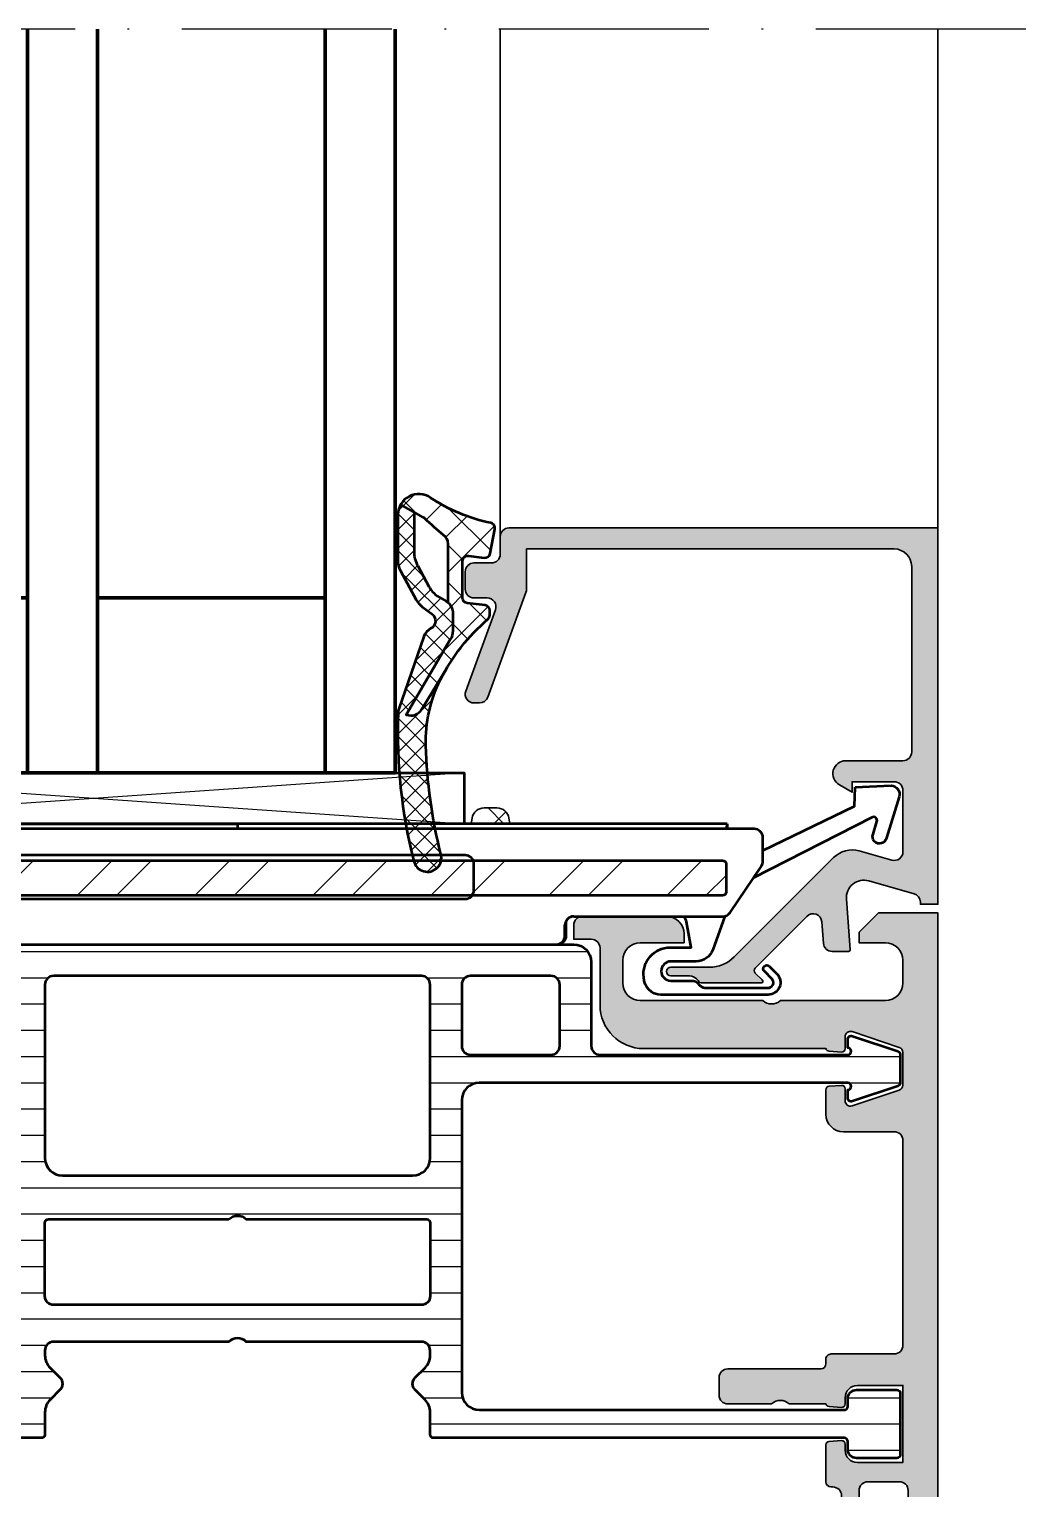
# Model space of a CAD drawing. Header units: millimetres. Extents: x -1189 to 0, y 0 to 841.
# Drawn here: x -115.9 to -59, y 449.6 to 533 of the extents above; entities that cross this region are included whole.
import ezdxf

# ---------------------------------------------------------------- set-up
doc = ezdxf.new("R2010")
doc.units = ezdxf.units.MM
doc.linetypes.add('ACAD_ISO10W100', pattern=[18, 12, -3, 0, -3])
for name, color, linetype, lineweight in [('S03_AL_Kontur', 255, 'Continuous', 35), ('S04_AL_Schraffur', 253, 'Continuous', 25), ('S05_EPDM_Kontur', 31, 'Continuous', 50), ('S06_EPDM_Schraffur', 43, 'Continuous', 25), ('S07_Isolation_Kontur', 91, 'Continuous', 50), ('S08_Isolation_Schraffur', 103, 'Continuous', 25), ('S11_Stahl_Kontur', 62, 'Continuous', 50), ('S12_Stahl_Schraffur', 181, 'Continuous', 25), ('S13_Zubehör_Kontur', 32, 'Continuous', 50), ('S14_Zubehör_Schraffur', 33, 'Continuous', 25), ('S15_Glas_Kontur', 4, 'Continuous', 70), ('S18_Mittellinie', 10, 'ACAD_ISO10W100', 25), ('S27_Hilfslinie', 6, 'Continuous', 25), ('S35_Dämmung_Kontur', 3, 'Continuous', 35), ('S36_Dämmung_Schraffur', 120, 'Continuous', 25)]:
    doc.layers.add(name, color=color, linetype=linetype, lineweight=lineweight)

# ---------------------------------------------------------------- blocks, each defined once
blk = doc.blocks.new('184060_s')
at = {"layer": 'S04_AL_Schraffur'}
h = blk.add_hatch(color=256, dxfattribs=at)
h.dxf.hatch_style = 1
h.paths.add_polyline_path([(3.5, -2.000000000000002), (7, -2.000000000000002, -0.4142135623730951), (7.5, -2.500000000000002), (7.5, -4.900000000000006), (6.899999999999999, -4.900000000000007), (7.321891108675448, -5.630736835487442, 0.7673269879789589), (8.700000000000003, -5.261473670974876), (8.700000000000003, -2.000000000000005, -0.4142135623730951), (9.200000000000003, -1.500000000000005), (19.8, -1.500000000000004, -0.4142135623730953), (20.8, -2.500000000000003), (20.8, -23.5), (18.49155222858762, -23.50000000000001, 0.08748866352592333), (18.32054215692481, -23.53015368960705), (12.32898992833717, -25.71090035786426, 0.4071652212129072), (12.02616529512623, -26.34037333412874, 0.6286237500223678), (12.67101007166283, -26.96984631039296), (17.32898992833717, -25.27448029075196, -0.5205670505517436), (17.99999999999999, -25.7443266011449), (18, -26.50000000000001, 0.414213562373093), (18.5, -27.00000000000001), (19.50000000000001, -27.00000000000001, 0.4142135623730951), (20.00000000000001, -26.50000000000001), (20.00000000000001, -25.5, -0.414213562373095), (20.5, -25.00000000000001), (21.50000000000001, -25.00000000000001, 0.4142135623730951), (22.00000000000001, -24.50000000000001), (22.00000000000001, -3.33066907387547e-15), (0.4999999999999996, 0), (0.5, -0.9999999999999982), (0.621320343559641, -0.9999999999999982, -0.3359427940594452), (1.102613315050199, -1.364511714182405), (1.832090137890332, -3.955821107312429, -0.5205670505517468), (0.7949150974989934, -5.224012032307783), (-2.092541090258979, -5.008037653147753, 0.4362534643306893), (-2.200000000000003, -5.10775908848377), (-2.200000000000003, -6.040192156490628, 0.3925118718039246), (-1.737294548705117, -6.538799333170708), (-0.5087544777946649, -6.630691005921641, -0.6415104676625693), (-0.1924956359065053, -7.482851573194994), (-3.151065418948638, -10.44142135623712, -0.4203351235748818), (-3.436826505684113, -10.43844147572009), (-3.827830134750778, -10.03077926213988, 0.67574656276152), (-4.000000000000007, -10.1), (-4.000000000000007, -13.44999999999999, 0.2504916496335794), (-3.866666665654406, -13.69944382828742, -0.2504916496335794), (-3.600000000000009, -14.19833147918093), (-3.600000000000009, -15.24999999999999, 1), (-3.100000000000009, -15.24999999999999), (-3.100000000000009, -13.0572606931197, -0.1989123673796584), (-2.514213562373103, -11.64304713074661), (3.160660171779818, -5.968173396593698, 0.2713303702976984), (3.543878914471668, -4.50104836736109), (3.01870702850944, -2.635488285817597, -0.497070090795377)])
at = {"layer": 'S03_AL_Kontur'}
blk.add_lwpolyline([(9.200000000000003, -1.500000000000005, 0.414213562373095), (8.700000000000003, -2.000000000000005), (8.700000000000003, -5.261473670974873, -0.7673269879789606), (7.321891108675448, -5.63073683548744), (6.899999999999999, -4.900000000000006), (7.5, -4.900000000000006), (7.5, -2.500000000000002, 0.414213562373095), (7, -2.000000000000002), (3.5, -2.000000000000002, 0.4970700907953752), (3.018707028509439, -2.635488285817594), (3.543878914471669, -4.501048367361093, -0.2713303702976979), (3.160660171779817, -5.968173396593698), (-2.514213562373108, -11.64304713074661, 0.1989123673796572), (-3.100000000000009, -13.05726069311969), (-3.100000000000009, -15.24999999999999, -0.9999999999999999), (-3.600000000000009, -15.24999999999999), (-3.600000000000009, -14.19833147918093, 0.2504916496335782), (-3.8666666656544, -13.69944382828742, -0.2504916496335808), (-4.000000000000007, -13.45), (-4.000000000000007, -10.09999999999999, -0.6757465627615233), (-3.827830134750776, -10.03077926213988), (-3.436826505684117, -10.43844147572008, 0.4203351235748857), (-3.15106541894864, -10.44142135623712), (-0.1924956359065035, -7.482851573194992, 0.641510467662569), (-0.5087544777946675, -6.630691005921641), (-1.737294548705115, -6.538799333170708, -0.3925118718039265), (-2.200000000000003, -6.040192156490626), (-2.200000000000003, -5.107759088483768, -0.4362534643306898), (-2.092541090258976, -5.008037653147753), (0.7949150974989934, -5.224012032307783, 0.5205670505517458), (1.832090137890333, -3.955821107312431), (1.102613315050199, -1.364511714182406, 0.3359427940594434), (0.6213203435596455, -0.9999999999999982), (0.5, -0.9999999999999982), (0.5, 0), (22.00000000000001, -3.552713678800501e-15), (22.00000000000001, -24.50000000000001, -0.414213562373095), (21.50000000000001, -25.00000000000001), (20.5, -25.00000000000001, 0.414213562373095), (20.00000000000001, -25.50000000000001), (20.00000000000001, -26.50000000000001, -0.414213562373095), (19.50000000000001, -27.00000000000001), (18.49999999999999, -27.00000000000001, -0.414213562373095), (18, -26.50000000000001), (17.99999999999999, -25.74432660114491, 0.5205670505517458), (17.32898992833717, -25.27448029075196), (12.67101007166283, -26.96984631039296, -0.5205670505517468), (12.00000000000001, -26.50000000000001), (12, -26.18074666825722, -0.3152987888789817), (12.32898992833716, -25.71090035786427), (18.32054215692481, -23.53015368960705, -0.08748866352592423), (18.49155222858762, -23.50000000000001), (20.8, -23.50000000000001), (20.8, -2.500000000000002, 0.4142135623730951), (19.8, -1.500000000000004)], format="xyb", close=True, dxfattribs=at)
blk = doc.blocks.new('265433_s1')
at = {"layer": 'S12_Stahl_Schraffur'}
h = blk.add_hatch(dxfattribs=at)
h.set_pattern_fill('ANSI32', color=256, scale=0.5)
h.set_pattern_definition([(45, (-3.800000000000015, 0.1999999999999993), (-3.367596045400933, 3.367596045400933), []), (45, (-1.554935000000015, 0.1999999999999993), (-3.367596045400933, 3.367596045400933), [])])
edge = h.paths.add_edge_path()
edge.add_line((-31.40000000000003, 4.800000000000079), (27.69999999999997, 4.800000000000079))
edge.add_arc((27.69999999999997, 4.600000000000076), 0.2000000000000028, 0, 90, ccw=False)
edge.add_line((27.89999999999997, 4.600000000000076), (27.89999999999997, 3.000000000000082))
edge.add_arc((27.69999999999997, 3.000000000000082), 0.2000000000000028, -90, 0, ccw=False)
edge.add_line((27.69999999999997, 2.800000000000079), (-31.40000000000002, 2.800000000000079))
edge.add_arc((-31.40000000000002, 3.000000000000082), 0.2000000000000028, 180, 270, ccw=False)
edge.add_line((-31.60000000000003, 3.000000000000082), (-31.60000000000003, 4.600000000000076))
edge.add_arc((-31.40000000000003, 4.600000000000078), 0.1999999999999993, 90, 180.0000000000005, ccw=False)
at = {"layer": 'S11_Stahl_Kontur'}
blk.add_lwpolyline([(-31.40000000000003, 4.800000000000079), (27.69999999999997, 4.800000000000079, -0.414213562373095), (27.89999999999997, 4.600000000000076), (27.89999999999997, 3.000000000000082, -0.414213562373095), (27.69999999999997, 2.800000000000079), (-31.40000000000002, 2.800000000000079, -0.414213562373095), (-31.60000000000003, 3.000000000000082), (-31.60000000000003, 4.600000000000076, -0.414213562373095)], format="xyb", close=True, dxfattribs=at)
at = {"layer": 'S13_Zubehör_Kontur'}
for p, q in [((-31.0896575472168, 6.60000000000008), (-31.0448287736084, 6.900000000000091)), ((-31.0448287736084, 6.900000000000091), (0, 6.900000000000091)), ((-31.0448287736084, 6.900000000000091), (-31, 6.60000000000008)), ((0, 6.900000000000091), (0, 6.60000000000008)), ((27.9538661294834, 6.900000000000091), (0, 6.900000000000091)), ((27.9538661294834, 6.900000000000091), (27.90903735587494, 6.60000000000008)), ((27.99869490309175, 6.60000000000008), (27.9538661294834, 6.900000000000091)), ((-37.60000000000002, 6.10000000000008), (-37.60000000000002, 5.10000000000008)), ((29.5, 6.60000000000008), (-37.10000000000002, 6.60000000000008)), ((30, 4.752865340729386), (30, 6.100000000000023)), ((13, 5.10000000000008), (-13, 5.10000000000008)), ((-37.10000000000002, 4.600000000000023), (-33.69999999999999, 4.600000000000023)), ((-13.5, 4.600000000000023), (-13.5, 3.100000000000023)), ((13.5, 3.100000000000023), (13.5, 4.600000000000023)), ((28.12513851991946, 1.820403548264665), (29.91451878627754, 4.473268888993971)), ((-33.19999999999999, 4.10000000000008), (-33.19999999999999, -3.39999999999992)), ((-13, 2.60000000000008), (13, 2.60000000000008)), ((18.70000000000005, 0.5000000000000568), (18.70000000000005, 1.100000000000023)), ((19.19999999999999, 1.60000000000008), (27.71061973364198, 1.60000000000008)), ((-29.5, 0), (18.20000000000005, 0)), ((-30, -3.39999999999992), (-30, -0.4999999999999432)), ((-32.69999999999999, -3.89999999999992), (-30.5, -3.89999999999992))]:
    blk.add_line(p, q, dxfattribs=at)
for centre, radius, start, end in [((-37.10000000000002, 6.10000000000008), 0.5000000000000021, 90, 180), ((29.5, 6.100000000000023), 0.5000000000000002, 0, 90), ((-37.10000000000002, 5.10000000000008), 0.5000000000000013, 180, 270), ((-13, 4.600000000000023), 0.4999999999999973, 90, 180), ((13, 4.600000000000023), 0.4999999999999982, 0, 90), ((-33.69999999999999, 4.10000000000008), 0.4999999999999991, 0, 90), ((29.5, 4.752865340729386), 0.4999999999999805, 325.9999999999982, 0), ((-13, 3.100000000000023), 0.4999999999999982, 180, 270), ((13, 3.100000000000023), 0.4999999999999954, 270, 0), ((27.71061973364198, 2.100000000000023), 0.4999999999999855, 269.9999999999935, 325.9999999999982), ((19.19999999999999, 1.10000000000008), 0.4999999999999954, 90, 180), ((-29.5, -0.4999999999999432), 0.5000000000000004, 90, 180), ((18.20000000000005, 0.5000000000000568), 0.4999999999999982, 270, 0), ((-32.69999999999999, -3.39999999999992), 0.5000000000000016, 180, 270), ((-30.5, -3.39999999999992), 0.4999999999999982, 270, 0)]:
    blk.add_arc(centre, radius, start, end, dxfattribs=at)
blk = doc.blocks.new('*U64')
at = {"layer": 'S36_Dämmung_Schraffur'}
h = blk.add_hatch(dxfattribs=at)
h.set_pattern_fill('NETZ', color=256, scale=2, angle=45)
h.set_pattern_definition([(45, (0, 0), (-1.414213562373095, 1.414213562373095), []), (135, (0, 0), (-1.414213562373095, -1.414213562373095), [])])
edge = h.paths.add_edge_path()
edge.add_line((6.899999999998272, 13.33630571736207), (7.221553724366856, 13.39300431471555))
edge.add_arc((7.100000000000007, 14.0823697418241), 0.7000000000000004, 279.9999999999999, 360)
edge.add_line((7.800000000000007, 14.0823697418241), (7.800000000000007, 14.80763025817591))
edge.add_arc((7.100000000000008, 14.80763025817591), 0.6999999999999993, 0, 80.00000000000004)
edge.add_line((7.221553724366858, 15.49699568528445), (6.899999999998272, 15.55369428263793))
edge.add_line((6.899999999998272, 15.55369428263793), (6.899999999998272, 13.33630571736207))
edge = h.paths.add_edge_path()
edge.add_arc((0.5000000000000008, 18.29499999999999), 0.5000000000000036, 90.0000000000004, 180)
edge.add_line((-2.386979502944087e-15, 18.29499999999999), (-1.364242052659392e-12, 18.20000000000164))
edge.add_arc((0.4999999999981811, 18.20000000000209), 0.4999999999995453, 90.00000000005213, 180.0000000000521, ccw=False)
edge.add_line((0.4999999999977263, 18.70000000000164), (1.09999999999809, 18.70000000000164))
edge.add_arc((1.099999999998101, 19.20000000000164), 0.5000000000000071, 269.9999999999988, 305.9040685829966)
edge.add_line((1.393214938223754, 18.795), (0.4999999999999973, 18.795))
edge = h.paths.add_edge_path()
edge.add_arc((-5.499999999999991, -25.22510101267767), 0.5000000000000071, 180, 224.9999999999996)
edge.add_line((-5.853553390593272, -25.57865440327095), (-1.432207793866328, -29.99999999999789))
edge.add_line((-1.432207793866328, -29.99999999999789), (-0.5000000000018191, -29.99999999999818))
edge.add_arc((-0.5000000000013642, -29.49999999999864), 0.4999999999995453, 269.9999999999479, 359.9999999999479)
edge.add_line((-1.818989403545856e-12, -29.49999999999909), (-1.221245327087672e-15, -20.105))
edge.add_arc((-0.500000000000001, -20.105), 0.4999999999999998, -89.99999999999977, 0, ccw=False)
edge.add_line((-0.4999999999999994, -20.605), (-4, -20.605))
edge.add_arc((-4, -22.605), 2, 89.99999999999999, 180)
edge.add_line((-6, -22.605), (-5.999999999999998, -25.22510101267767))
edge = h.paths.add_edge_path()
edge.add_arc((13.1, -31.20499999999999), 0.5000000000000018, 0, 90.0000000000002)
edge.add_line((13.09999999999999, -30.70499999999999), (10.51076477383248, -30.70500000000001))
edge.add_arc((10.51076477383248, -30.20500000000001), 0.4999999999999929, 224.9999999999994, 270, ccw=False)
edge.add_line((10.15721138323921, -30.55855339059328), (8.655915493105784, -29.05725750045985))
edge.add_line((8.655915493105784, -29.05725750045985), (6.899999999998272, -29.05725750045985))
edge.add_line((6.899999999998272, -29.05725750045985), (6.899999999998272, -31.04482877360624))
edge.add_line((6.899999999998272, -31.04482877360624), (6.599999999998545, -31.08965754721521))
edge.add_line((6.599999999998545, -31.08965754721521), (6.599999999997635, -37.09999999999945))
edge.add_arc((6.099999999998318, -37.09999999999923), 0.499999999999317, 277.7622719502468, 359.99999999997397, ccw=False)
edge.add_arc((6.479898987322341, -37.205), 0.4999999999999997, 231.3372735591875, 270.0000000000001)
edge.add_line((6.479898987322342, -37.705), (14.6, -37.705))
edge.add_arc((14.6, -37.205), 0.5, 270, 450)
edge.add_line((14.6, -36.705), (14.1, -36.70500000000001))
edge.add_arc((14.1, -36.20500000000001), 0.5, 180, 270.0000000000002, ccw=False)
edge.add_line((13.6, -36.20500000000001), (13.6, -31.20499999999999))
edge = h.paths.add_edge_path()
edge.add_line((4.599999999998545, -36.03220779386275), (4.599999999998545, -33.699999999998))
edge.add_arc((4.099999999998545, -33.699999999998), 0.5, 0, 90)
edge.add_line((4.099999999998545, -33.199999999998), (1.767792206133789, -33.199999999998))
edge.add_line((1.767792206133789, -33.199999999998), (4.599999999998545, -36.03220779386275))
at = {"layer": 'S35_Dämmung_Kontur'}
for points in [[(0.4999999999999974, 18.795, 0.414213562373095), (-2.359223927328458e-15, 18.29499999999999), (-1.364242052659392e-12, 18.20000000000164, -0.414213562373095), (0.4999999999977263, 18.70000000000164), (1.09999999999809, 18.70000000000164, 0.1579553886357712), (1.393214938223754, 18.795)], [(6.899999999998272, 13.33630571736207), (7.221553724366856, 13.39300431471555, 0.3639702342662026), (7.800000000000007, 14.0823697418241), (7.800000000000007, 14.80763025817591, 0.3639702342662026), (7.221553724366858, 15.49699568528445), (6.899999999998272, 15.55369428263793)], [(-5.999999999999998, -25.22510101267767, 0.1989123673796572), (-5.853553390593272, -25.57865440327095), (-1.432207793866328, -29.99999999999789), (-0.500000000001819, -29.99999999999818, 0.414213562373095), (-1.818989403545856e-12, -29.49999999999909), (-1.249000902703301e-15, -20.105, -0.4142135623730951), (-0.4999999999999993, -20.605), (-4, -20.605, 0.414213562373095), (-6, -22.605)], [(13.6, -31.20499999999999, 0.414213562373095), (13.09999999999999, -30.70499999999999), (10.51076477383248, -30.70500000000001, -0.198912367379658), (10.15721138323921, -30.55855339059328), (8.655915493105784, -29.05725750045985), (6.899999999998272, -29.05725750045985), (6.899999999998272, -31.04482877360624), (6.599999999998545, -31.08965754721521), (6.599999999997635, -37.09999999999945, -0.375067424621191), (6.167531578358244, -37.5954184957415, 0.1703167237329443), (6.479898987322342, -37.705), (14.6, -37.705, 0.9999999999999999), (14.6, -36.705), (14.1, -36.70500000000001, -0.414213562373095), (13.6, -36.20500000000001)], [(4.599999999998545, -36.03220779386275), (4.599999999998545, -33.699999999998, 0.414213562373095), (4.099999999998545, -33.199999999998), (1.767792206133789, -33.199999999998)]]:
    blk.add_lwpolyline(points, format="xyb", close=True, dxfattribs=at)
blk = doc.blocks.new('*U66')
at = {"layer": 'S04_AL_Schraffur'}
h = blk.add_hatch(color=256, dxfattribs=at)
h.dxf.hatch_style = 1
edge = h.paths.add_edge_path()
edge.add_line((-52.7, -2), (-52.7, -2.99999999999995))
edge.add_line((-52.7, -2.99999999999995), (-51, -2.99999999999995))
edge.add_line((-51, -2.99999999999995), (-51, -4.500000000000004))
edge.add_line((-51, -4.500000000000004), (-51.75000000000001, -4.5))
edge.add_arc((-51.75000000000001, -5), 0.5, 90, 270)
edge.add_line((-51.75000000000001, -5.5), (-49.05000000000001, -5.5))
edge.add_arc((-49.05000000000001, -5), 0.5, 270, 450)
edge.add_line((-49.05000000000001, -4.5), (-49.60000000000001, -4.5))
edge.add_arc((-49.60000000000001, -4), 0.5, 180, 270, ccw=False)
edge.add_line((-50.10000000000001, -4), (-50.10000000000001, -2.199999999996351))
edge.add_arc((-49.60000000000001, -2.199999999996351), 0.5, 90, 180, ccw=False)
edge.add_line((-49.60000000000001, -1.699999999996351), (-33.00000000000001, -1.699999999996351))
edge.add_arc((-33.00000000000001, -2.19999999999635), 0.4999999999999991, 0, 90, ccw=False)
edge.add_line((-32.50000000000001, -2.19999999999635), (-32.50000000000001, -4))
edge.add_arc((-33.00000000000001, -4), 0.5, -90, 1.1368683772161603e-13, ccw=False)
edge.add_line((-33.00000000000001, -4.5), (-33.80000000000001, -4.5))
edge.add_arc((-33.80000000000001, -5.000000000000007), 0.5000000000000071, 90, 270)
edge.add_line((-33.80000000000001, -5.500000000000014), (-33.30000000000001, -5.500000000000014))
edge.add_arc((-33.30000000000001, -6.000000000000014), 0.5, 0, 90, ccw=False)
edge.add_line((-32.80000000000001, -6.000000000000014), (-32.80000000000001, -6.100000000000003))
edge.add_arc((-32.50000000000001, -6.100000000000003), 0.2999999999999972, 180, 270)
edge.add_line((-32.50000000000001, -6.400000000000002), (-30.39846157841237, -6.400000000000002))
edge.add_arc((-30.39846157841237, -6.19999999999999), 0.2000000000000126, 270, 356.0000000000054)
edge.add_line((-30.1989487683604, -6.213951294748797), (-30.15000000000001, -5.513951294748816))
edge.add_arc((-30.34951281005196, -5.500000000000011), 0.1999999999999904, 356.0000000000055, 450)
edge.add_line((-30.34951281005196, -5.300000000000018), (-30.69999999999999, -5.300000000000018))
edge.add_arc((-30.69999999999999, -4.600000000000016), 0.7000000000000028, 180, 270, ccw=False)
edge.add_line((-31.39999999999999, -4.600000000000016), (-31.4, -2))
edge.add_line((-31.4, -2), (-27.00000000000002, -2))
edge.add_line((-27.00000000000002, -2), (-27.00000000000001, -4.600000000000015))
edge.add_arc((-27.70000000000002, -4.600000000000016), 0.7000000000000028, -90, 1.1368683772161603e-13, ccw=False)
edge.add_line((-27.70000000000002, -5.300000000000018), (-28.05048718994805, -5.300000000000018))
edge.add_arc((-28.05048718994804, -5.500000000000021), 0.2000000000000028, 90.00000000000101, 183.9999999999974)
edge.add_line((-28.25000000000001, -5.513951294748837), (-28.20061588870152, -6.220176988813388))
edge.add_arc((-28.00110307864956, -6.206225694064575), 0.1999999999999944, 183.9999999999967, 255.6665880819062)
edge.add_line((-28.05061588870151, -6.400000000000003), (-28.05061588870151, -8.499999999999993))
edge.add_arc((-28.57561588870152, -9), 0.7250000000000064, -43.602818972703915, 43.602818972703915, ccw=False)
edge.add_line((-28.05061588870151, -9.500000000000007), (-28.05061588870151, -12))
edge.add_arc((-27.55061588870151, -12), 0.5, 180, 270)
edge.add_line((-27.55061588870151, -12.5), (-26.55061588869978, -12.5))
edge.add_arc((-26.55061588869978, -12), 0.4999999999999964, 270, 360)
edge.add_line((-26.05061588869978, -12), (-26.05061588869978, -6.700000000000001))
edge.add_arc((-25.75061588869978, -6.700000000000001), 0.2999999999999972, 90, 180, ccw=False)
edge.add_line((-25.75061588869978, -6.400000000000002), (-25.50000000000001, -6.400000000000002))
edge.add_arc((-25.50000000000001, -6.100000000000003), 0.2999999999999989, 270, 360)
edge.add_line((-25.20000000000002, -6.100000000000003), (-25.20000000000002, -2.499999999992724))
edge.add_arc((-24.70000000000002, -2.499999999992724), 0.5, 89.99999999998289, 180, ccw=False)
edge.add_line((-24.69999999999987, -1.999999999992724), (-12.99999999999984, -1.999999999996206))
edge.add_arc((-12.99999999999999, -2.499999999996206), 0.5000000000000004, -1.1368683772161603e-13, 89.99999999998289, ccw=False)
edge.add_line((-12.49999999999999, -2.499999999996207), (-12.5, -5.399999999999996))
edge.add_arc((-11.5, -5.399999999999999), 1, 179.9999999999999, 270)
edge.add_line((-11.5, -6.399999999999999), (-10.09846157841243, -6.399999999999999))
edge.add_arc((-10.09846157841242, -6.199999999999998), 0.2000000000000002, 269.999999999998, 355.9999999999995)
edge.add_line((-9.898948768360455, -6.213951294748825), (-9.849999999999994, -5.513951294748841))
edge.add_arc((-10.04951281005197, -5.500000000000013), 0.2000000000000131, 355.9999999999995, 450)
edge.add_line((-10.04951281005197, -5.300000000000001), (-10.73377223398317, -5.299999999999997))
edge.add_arc((-10.73377223398317, -4.999999999999992), 0.3000000000000052, 161.5650511770783, 269.99999999999966, ccw=False)
edge.add_line((-11.01837722339833, -4.90513167019494), (-10.11837722339835, -2.205131670194953))
edge.add_arc((-9.833772233983197, -2.300000000000003), 0.300000000000003, 90, 161.5650511770784, ccw=False)
edge.add_line((-9.833772233983197, -2), (-7.966227766016843, -2))
edge.add_arc((-7.966227766016832, -2.300000000000037), 0.3000000000000371, 18.434948822921683, 90.00000000000199, ccw=False)
edge.add_line((-7.681622776601642, -2.205131670194976), (-6.781622776601672, -4.905131670194951))
edge.add_arc((-7.066227766016825, -5), 0.2999999999999975, -89.99999999999972, 18.434948822921683, ccw=False)
edge.add_line((-7.066227766016823, -5.299999999999997), (-7.750487189948039, -5.300000000000001))
edge.add_arc((-7.750487189948029, -5.500000000000003), 0.200000000000002, 90.00000000000281, 184.0000000000002)
edge.add_line((-7.949999999999996, -5.513951294748829), (-7.900615888701473, -6.2201769888134))
edge.add_arc((-7.701103078649522, -6.206225694064575), 0.1999999999999864, 184.0000000000003, 255.6665880819103)
edge.add_line((-7.750615888701461, -6.399999999999998), (-7.750615888701475, -16.79999999999526))
edge.add_arc((-5.250615888706259, -16.79999999999526), 2.499999999995216, 180, 269.9999999997806)
edge.add_line((-5.250615888715835, -19.29999999999048), (-1.999999999998082, -19.30000000000294))
edge.add_arc((-2, -19.80000000000294), 0.5, 0, 89.99999999978019, ccw=False)
edge.add_line((-1.5, -19.80000000000294), (-1.5, -20.79999999999565))
edge.add_line((-1.5, -20.79999999999565), (-0.7000000000045503, -20.80000000000294))
edge.add_arc((-0.7000000000006148, -20.30000000000353), 0.4999999999994031, 269.999999999549, 360.0000000000712)
edge.add_line((-0.2000000000012091, -20.30000000000291), (-0.2000000000000028, -15.5))
edge.add_arc((-1.200000000000006, -15.5), 1.000000000000003, 0, 90.00000000000021)
edge.add_line((-1.20000000000001, -14.5), (-1.700000000000003, -14.5))
edge.add_line((-1.700000000000003, -14.5), (-1.700000000000003, -17))
edge.add_arc((-2.700000000000006, -17), 1.000000000000003, -89.99999999999977, 2.2737367544323206e-13, ccw=False)
edge.add_line((-2.700000000000003, -18.00000000000001), (-4.000000000000007, -18))
edge.add_arc((-4.000000000000001, -17), 1, 180, 269.99999999999966, ccw=False)
edge.add_line((-5, -17), (-5, -10))
edge.add_arc((-4.475000000000001, -9.5), 0.7250000000000002, 136.3971810272963, 223.6028189727038, ccw=False)
edge.add_line((-5, -9), (-5, -3))
edge.add_arc((-4, -3), 1, 90, 180, ccw=False)
edge.add_line((-4, -2), (-2.700000000000003, -2))
edge.add_arc((-2.700000000000003, -3), 1, 0, 90, ccw=False)
edge.add_line((-1.700000000000003, -3), (-1.700000000000003, -4.5))
edge.add_line((-1.700000000000003, -4.5), (-1.099999999999987, -4.5))
edge.add_line((-1.099999999999987, -4.5), (7.105427357601002e-15, -3.399999999999994))
edge.add_line((7.105427357601002e-15, -3.399999999999994), (0, 0))
edge.add_line((0, 0), (-59, 0))
edge.add_arc((-59, -1), 1, 90, 180)
edge.add_line((-60, -1), (-60, -5.000000000000007))
edge.add_arc((-59.50000000000001, -5.000000000000007), 0.4999999999999929, 180, 270)
edge.add_line((-59.50000000000001, -5.5), (-57.75, -5.5))
edge.add_arc((-57.75, -5.000000000000002), 0.4999999999999982, 270, 450)
edge.add_line((-57.75, -4.500000000000004), (-58.5, -4.5))
edge.add_line((-58.5, -4.5), (-58.5, -2.99999999999995))
edge.add_line((-58.5, -2.99999999999995), (-56.8, -2.99999999999995))
edge.add_line((-56.8, -2.99999999999995), (-56.8, -2))
edge.add_line((-56.8, -2), (-52.7, -2))
at = {"layer": 'S03_AL_Kontur'}
blk.add_lwpolyline([(-27.00000000000001, -4.600000000000016), (-27.00000000000001, -2), (-31.39999999999999, -2), (-31.39999999999999, -4.600000000000016, 0.414213562373095), (-30.69999999999999, -5.300000000000018), (-30.34951281005196, -5.300000000000018, -0.4348123749609255), (-30.15000000000001, -5.513951294748836), (-30.1989487683604, -6.213951294748817, -0.3939104756149521), (-30.39846157841238, -6.400000000000002), (-32.50000000000001, -6.400000000000002, -0.414213562373095), (-32.80000000000001, -6.100000000000001), (-32.80000000000001, -6.000000000000014, 0.414213562373095), (-33.30000000000001, -5.500000000000014), (-33.80000000000001, -5.500000000000014, -0.9999999999999999), (-33.80000000000001, -4.5), (-33.00000000000001, -4.5, 0.4142135623730947), (-32.50000000000001, -4), (-32.50000000000001, -2.199999999996351, 0.4142135623730963), (-33.00000000000001, -1.699999999996351), (-49.60000000000001, -1.699999999996351, 0.414213562373095), (-50.10000000000001, -2.199999999996351), (-50.10000000000001, -4, 0.4142135623730957), (-49.60000000000001, -4.5), (-49.05000000000001, -4.5, -0.9999999999999999), (-49.05000000000001, -5.5), (-51.75000000000001, -5.5, -0.9999999999999999), (-51.75000000000001, -4.5), (-51, -4.500000000000004), (-51, -2.99999999999995), (-52.7, -2.99999999999995), (-52.7, -2), (-56.8, -2), (-56.8, -2.99999999999995), (-58.5, -2.99999999999995), (-58.5, -4.5), (-57.75, -4.500000000000004, -0.9999999999999999), (-57.75, -5.5), (-59.50000000000001, -5.5, -0.414213562373095), (-60, -5), (-60, -1, -0.414213562373095), (-59, 0), (0, 0), (0, -3.399999999999999), (-1.100000000000001, -4.5), (-1.700000000000003, -4.5), (-1.700000000000003, -3, 0.414213562373095), (-2.700000000000003, -2), (-4, -2, 0.414213562373095), (-5, -3), (-5, -9, 0.4), (-5, -10), (-5, -17, 0.4142135623730944), (-4, -18), (-2.700000000000003, -18, 0.414213562373095), (-1.700000000000003, -17), (-1.700000000000003, -14.5), (-1.199999999999996, -14.5, -0.414213562373095), (-0.1999999999999957, -15.50000000000001), (-0.1999999999999957, -20.30000000000294, -0.4142135623730951), (-0.6999999999999957, -20.80000000000294), (-1.5, -20.79999999999565), (-1.5, -19.80000000000294, 0.414213562373095), (-2, -19.30000000000294), (-5.250615888711039, -19.29999999999048, -0.4142135623730955), (-7.750615888701475, -16.79999999999048), (-7.750615888701461, -6.399999999999999, -0.3233120854369754), (-7.900615888701488, -6.220176988813151), (-7.950000000000003, -5.513951294748829, -0.4348123749609404), (-7.750487189948032, -5.300000000000001), (-7.066227766016823, -5.299999999999997, 0.5119182938524801), (-6.781622776601672, -4.905131670194951), (-7.681622776601657, -2.205131670194945, 0.3228228060550815), (-7.966227766016836, -2), (-9.833772233983197, -2, 0.3228228060551073), (-10.11837722339835, -2.205131670194945), (-11.01837722339834, -4.905131670194951, 0.5119182938524734), (-10.73377223398317, -5.299999999999997), (-10.04951281005197, -5.300000000000001, -0.4348123749609052), (-9.849999999999994, -5.513951294748829), (-9.898948768360455, -6.213951294748828, -0.3939104756149359), (-10.09846157841242, -6.399999999999999), (-11.5, -6.399999999999999, -0.414213562373095), (-12.5, -5.399999999999999), (-12.49999999999999, -2.499999999996206, 0.4142135623730947), (-12.99999999999999, -1.999999999996206), (-24.70000000000002, -1.999999999992724, 0.414213562373095), (-25.20000000000002, -2.499999999992724), (-25.20000000000002, -6.100000000000001, -0.414213562373095), (-25.50000000000001, -6.400000000000002), (-25.75061588869978, -6.400000000000002, 0.414213562373095), (-26.05061588869978, -6.700000000000003), (-26.05061588869978, -12, -0.414213562373095), (-26.55061588869977, -12.5), (-27.55061588870151, -12.5, -0.414213562373095), (-28.05061588870151, -12), (-28.05061588870151, -9.500000000000007, 0.4000000000000029), (-28.05061588870151, -8.499999999999993), (-28.05061588870151, -6.400000000000002, -0.3233120854366417), (-28.20061588870152, -6.220176988813378), (-28.25000000000001, -5.513951294748836, -0.434812374960922), (-28.05048718994804, -5.300000000000018), (-27.70000000000002, -5.300000000000018, 0.414213562373095)], format="xyb", close=True, dxfattribs=at)
blk = doc.blocks.new('*U67')
at = {"layer": 'S13_Zubehör_Kontur'}
for points in [[(8.881485939025879, 9.773014068603514), (8.988870620727539, 11.82204818725587, 0.4942764695981427), (8.331171989440916, 12.2771987915039), (5.999925613403321, 11.56449699401855, 1.103660105810176), (6.207648277282713, 10.79141998291016), (6.927429803476321, 11.01113335270548, -0.6620379591667331), (7.163942905059012, 10.72889478457065), (3.711980772518084, 3.968474319630011), (4.373268888993152, 4.414518786278677, -0.1494510013492048), (4.652865340728113, 4.500000000002728), (5.26445074313348, 4.500000000001903), (7.803542137145995, 9.735348701477044)], [(-2.571075439453125, 1.183913707733155), (-2.571075439453125, 4.769302368164062, -0.6902169872725703), (-2.074325561523438, 5.030044555664062), (-1.630401611328125, 4.586074829101562, 0.9998158445119428), (-1.347564697265625, 4.868911743164063), (-1.775584834161962, 5.297841319351683, 0.6685624710560516), (-2.971084594726564, 4.803392143722458), (-2.971084594726562, -1.303268432617187, 0.4141686258979999), (-1.971084594726563, -2.303268671035766, 0.4499140463727664), (-0.2710754871368409, -0.8114857673645037), (-0.2710754871368409, 0.3967070579528811), (1.187743663787842, 0.1394777297973632, -0.08672033205394723), (1.499999999998299, -0.005550719157994322), (1.499999999998181, 2.210619733641579, -0.06414833473061134), (1.51632540061401, 2.337343377492767), (-0.4128303288142404, 1.636121752127141, 0.3155744988159564), (-1.071075439453125, 0.6967310905456552), (-1.071075439453125, -0.7532811164855949, -0.9999999999999999), (-2.17108154296875, -0.7532811164855949), (-2.17108154296875, 0.3967432975769045, 0.2988987452122018), (-2.410064697265619, 0.8605494499206207, -0.1870180861293684)]]:
    blk.add_lwpolyline(points, format="xyb", close=True, dxfattribs=at)
blk = doc.blocks.new('284834_s_4')
at = {"layer": 'S06_EPDM_Schraffur'}
h = blk.add_hatch(dxfattribs=at)
h.set_pattern_fill('NETZ', color=256, scale=1.5, angle=45)
h.set_pattern_definition([(45, (4.618527782440651e-14, -6.217248937900877e-14), (-1.060660171779821, 1.060660171779821), []), (135, (4.618527782440651e-14, -6.217248937900877e-14), (-1.060660171779821, -1.060660171779821), [])])
h.paths.add_polyline_path([(-4.292322108936627, -1.88685411079482), (-4.418974105959659, -0.863689934999007, 0.3785845113067359), (-4.716701791131083, -0.6005440457937592), (-4.986091236170306, -0.6005440457937876, 0.2178148089074651), (-5.213024652356079, -0.7043267564988636, -0.07890133644020479), (-7.970923381065131, -3.029082521080829), (-10.35512309528816, -4.467681175653217, 0.3585867476476852), (-10.67235506620711, -5.366537785044335), (-6.380809303647208, -2.850357785034623, -0.133355478787174), (-5.875023040656185, -2.713016614566646), (-4.895486040946036, -2.713016614566646, -0.2332227197928231), (-4.269112976655105, -2.965980581424452), (-0.9081767676219208, -2.966961065090976, -0.2525647939278574), (-0.4067045990185072, -3.237528728917601, 0.02003485987901888), (0.5350520609075495, -4.304575527566305, -0.06734318113443603), (0.6000977311042455, -4.389865241365447), (1.338039694991085, -5.687538020746024, 0.4343098752681631), (1.729606453317206, -3.977942387288328, -0.09903865282443344), (0.2890333356856907, -0.540701028489428, 0.418974036814012), (-0.06921829164816629, -0.3070853155011317), (-1.462232569091338, -0.5777107992914292, 0.3995863500300293), (-1.702014044668953, -0.914568493142701), (-1.588474334598811, -1.812360139656368, -0.4515576509577187), (-1.886103702963691, -2.150000000000068), (-3.99459442376526, -2.150000000000068, -0.3785845113067052)])
h = blk.add_hatch(dxfattribs=at)
h.set_pattern_fill('NETZ', color=256, scale=0.75, angle=45)
h.set_pattern_definition([(45, (0, 0), (-0.5303300858899106, 0.5303300858899107), []), (135, (0, 0), (-0.5303300858899107, -0.5303300858899106), [])])
h.paths.add_polyline_path([(-10.35512309528814, -4.467681175653202), (-7.970923381065081, -3.029082521080751, -0.01717816299295799), (-8.660915494174658, -3.413727108565745, -0.1224070380123888), (-12.42967384891433, -4.244324722383929, -0.05543648981653529), (-18.63566311855443, -3.386669831167178, 1.002396834461796), (-19.05412876201825, -4.930733889962138, 0.0716282397202381), (-10.56669275618786, -5.834076501446472, 0.07380257150905672), (-10.3357883320697, -5.790996225201032), (-6.203197273518225, -4.367214242073701, 0.1945354005817376), (-5.750699159700684, -3.973485674674669, -0.55818124859497), (-4.902400595487012, -3.90366084103481), (-4.499416809097415, -4.450921784162057, 0.10951781168328), (-4.108173432234397, -4.792626617894345), (-2.441550573791062, -5.70255852487197, 0.1256080159683955), (-1.86642538418981, -5.849313691735807), (0.7770782648668106, -5.849134311499347, 0.1234735650925043), (1.33803969499111, -5.687538020746004), (0.8998821958985381, -4.917036968523666), (-1.341667188031906, -4.919885342704822, -0.1254845110397519), (-2.155951102753436, -4.713357538150322), (-3.337312259879411, -4.070953698045784, -0.1095178116832543), (-3.892390636551866, -3.587808806032084), (-4.177048692848725, -3.093430734622625, 0.2883115770488477), (-4.895486040946034, -2.713016614566646), (-5.875023040656181, -2.713016614566646, 0.1333554787871751), (-6.38080930364721, -2.850357785034624), (-10.67235506620711, -5.366537785044335, -0.3585867476476977)])
at = {"layer": 'S05_EPDM_Kontur'}
blk.add_lwpolyline([(-1.866425384189721, -5.849313691735807, -0.1256080159684032), (-2.441550573791016, -5.702558524871995), (-4.108173432234548, -4.792626617894262, -0.1095178116832411), (-4.499416809097408, -4.450921784162068), (-4.902400595487062, -3.903660841034741, 0.5581812485949139), (-5.750699159700684, -3.973485674674668, -0.1945354005817277), (-6.203197273518196, -4.367214242073691), (-10.33578833206958, -5.79099622520099, -0.07387214856912423), (-10.56691404415029, -5.834084687254011, -0.07144406046741147), (-19.03307107286453, -4.936081273782014, -1.016104089030733), (-18.6356631185546, -3.386669831167131, 0.05543648981663499), (-12.42967384890325, -4.244324722384226, 0.1224070380120401), (-8.66091549417457, -3.4137271085657, 0.09620990040968319), (-5.213024652356022, -0.7043267564988351, -0.2178148089074611), (-4.986091236170363, -0.6005440457937876), (-4.716701791131083, -0.6005440457937592, -0.3785845113067394), (-4.418974105959659, -0.8636899349989218), (-4.292322108936627, -1.88685411079482, 0.3785845113067069), (-3.994594423765317, -2.150000000000068), (-1.886103702963691, -2.150000000000096, 0.4515576509577157), (-1.588474334598811, -1.812360139656425), (-1.702014044668896, -0.9145684931426157, -0.3995863500300081), (-1.462232569091338, -0.5777107992914576), (-0.06921829164822313, -0.3070853155011033, -0.4189740368140299), (0.289033335685577, -0.5407010284893712, 0.0990386528244296), (1.729606453317206, -3.977942387288385, -0.5893899407587327), (0.7770782648668053, -5.849134311499347)], format="xyb", close=True, dxfattribs=at)
for points in [[(0.8998821958985452, -4.917036968523666), (-1.341667188031874, -4.919885342704822, -0.1254845110397557), (-2.155951102753431, -4.713357538150325), (-3.337312259879479, -4.070953698045747, -0.1095178116832417), (-3.892390636551863, -3.587808806032092), (-4.177048692848711, -3.093430734622649, 0.2883115770488582), (-4.895486040946036, -2.713016614566646), (-5.875023040656185, -2.713016614566646, 0.1333554787871737), (-6.380809303647208, -2.850357785034623), (-10.67235506620711, -5.366537785044335, -0.3585867476476867), (-10.35512309528816, -4.467681175653217), (-7.970923381065131, -3.029082521080829)], [(-4.269112976655105, -2.965980581424452), (-0.9081767676216934, -2.966961065090976, -0.2525647939281162), (-0.4067045990180524, -3.23752872891817, 0.02003485987900707), (0.5350520609074927, -4.304575527566248, -0.06734318113447782), (0.6000977311041886, -4.389865241365447), (1.338039617576943, -5.687537884612999)]]:
    blk.add_lwpolyline(points, format="xyb", dxfattribs=at)
blk = doc.blocks.new('*U74')
at = {"layer": 'S15_Glas_Kontur'}
for p, q in [((0, 37.99993896484375), (42.49896410991035, 37.99993896484203)), ((0, 0), (0, 37.99993896484375)), ((0, 33.99993896484375), (42.49896410991035, 33.99993896484341)), ((10, 20.99993896484375), (10, 33.99993896484375)), ((42.49896410991035, 20.99993896484341), (0, 20.99993896484375)), ((0, 17), (42.49896410991035, 16.99999999999966)), ((10, 17), (10, 4)), ((0, 4), (42.49896410991035, 3.999999999999659)), ((0, 0), (42.49896410991035, -7.959580996608425e-13))]:
    blk.add_line(p, q, dxfattribs=at)

msp = doc.modelspace()

# ---------------------------------------------------------------- hatches: boundary and pattern name
at = {"layer": 'S08_Isolation_Schraffur'}
h = msp.add_hatch(dxfattribs=at)
h.set_pattern_fill('LINIE', color=256, scale=1.5)
h.set_pattern_definition([(180, (-66.16745203004939, 453.3116216419301), (0, 1.5), [])])
edge = h.paths.add_edge_path(flags=16)
edge.add_arc((-121.9174520300494, 474.91162164193), 0.4999999999999964, 180, 269.9999999999992, ccw=False)
edge.add_line((-122.4174520300494, 474.91162164193), (-122.4174520300494, 478.41162164193))
edge.add_arc((-121.9174520300494, 478.41162164193), 0.5, 90, 180.0000000000004, ccw=False)
edge.add_line((-121.9174520300494, 478.91162164193), (-117.317452030049, 478.91162164193))
edge.add_arc((-117.317452030049, 478.41162164193), 0.5, 360, 450, ccw=False)
edge.add_line((-116.817452030049, 478.41162164193), (-116.817452030049, 474.91162164193))
edge.add_arc((-117.317452030049, 474.91162164193), 0.5, 270, 360, ccw=False)
edge.add_line((-117.317452030049, 474.41162164193), (-121.9174520300494, 474.41162164193))
edge = h.paths.add_edge_path(flags=16)
edge.add_line((-115.0174520300498, 460.6116216419302), (-115.0174520300498, 464.8116216419301))
edge.add_arc((-114.817452030049, 464.8116216419301), 0.2000000000000028, 450.00000000000205, 540, ccw=False)
edge.add_line((-114.817452030049, 465.0116216419299), (-104.5174520300488, 465.0116216419299))
edge.add_arc((-104.0174520300498, 464.4866216419302), 0.7250000000000003, 406.39718102729637, 493.60281897270363, ccw=False)
edge.add_line((-103.5174520300498, 465.0116216419299), (-93.21745203004957, 465.0116216419299))
edge.add_arc((-93.21745203005048, 464.8116216419301), 0.1999999999999993, 360, 450, ccw=False)
edge.add_line((-93.01745203004975, 464.8116216419301), (-93.01745203004975, 460.6116216419302))
edge.add_arc((-93.51745203004975, 460.6116216419302), 0.5, 270, 360, ccw=False)
edge.add_line((-93.51745203004975, 460.1116216419302), (-114.5174520300498, 460.1116216419302))
edge.add_arc((-114.5174520300498, 460.6116216419302), 0.5000000000000009, 180.0000000000001, 270, ccw=False)
edge = h.paths.add_edge_path(flags=16)
edge.add_line((-85.61745203005012, 478.41162164193), (-85.61745203005012, 474.91162164193))
edge.add_arc((-86.11745203005012, 474.91162164193), 0.5, 270, 360, ccw=False)
edge.add_line((-86.11745203005012, 474.41162164193), (-90.71745203005048, 474.41162164193))
edge.add_arc((-90.71745203005048, 474.91162164193), 0.4999999999999964, 179.9999999999996, 270, ccw=False)
edge.add_line((-91.21745203005048, 474.91162164193), (-91.21745203005048, 478.41162164193))
edge.add_arc((-90.71745203005048, 478.41162164193), 0.4999999999999964, 90, 180.0000000000004, ccw=False)
edge.add_line((-90.71745203005048, 478.91162164193), (-86.11745203005012, 478.91162164193))
edge.add_arc((-86.11745203005012, 478.41162164193), 0.5, 360, 450, ccw=False)
edge = h.paths.add_edge_path(flags=16)
edge.add_line((-94.01745203004975, 467.5116216419299), (-114.0174520300498, 467.5116216419299))
edge.add_arc((-114.0174520300498, 468.5116216419299), 1.000000000000005, 180.0000000000001, 270, ccw=False)
edge.add_line((-115.0174520300498, 468.5116216419299), (-115.0174520300498, 478.41162164193))
edge.add_arc((-114.5174520300498, 478.41162164193), 0.5, 90, 180.0000000000004, ccw=False)
edge.add_line((-114.5174520300498, 478.91162164193), (-93.51745203004975, 478.91162164193))
edge.add_arc((-93.51745203004975, 478.41162164193), 0.5000000000000036, 360, 450, ccw=False)
edge.add_line((-93.01745203004975, 478.41162164193), (-93.01745203004975, 468.5116216419299))
edge.add_arc((-94.01745203004975, 468.5116216419299), 1, 270, 360.0000000000001, ccw=False)
edge = h.paths.add_edge_path()
edge.add_arc((-84.81745203004903, 479.7116216419302), 1, 360.0000000000002, 450, ccw=False)
edge.add_line((-83.81745203004903, 479.7116216419302), (-83.81745203004903, 474.91162164193))
edge.add_arc((-83.31745203004903, 474.91162164193), 0.5, 540, 630)
edge.add_line((-83.31745203004903, 474.41162164193), (-69.16745203004939, 474.41162164193))
edge.add_arc((-69.16745203004939, 474.6116216419302), 0.2000000000000028, 270, 450)
edge.add_line((-69.16745203004939, 474.8116216419301), (-69.16745203004939, 475.2841364645853))
edge.add_arc((-68.96745203005048, 475.2841364645853), 0.1999999999999953, 431.56505117707786, 540, ccw=False)
edge.add_line((-68.90420647684732, 475.4738731241957), (-66.30420647684696, 474.6072064575289))
edge.add_arc((-66.36745203005012, 474.417469797919), 0.2000000000000061, 360, 431.5650511770781, ccw=False)
edge.add_line((-66.16745203004939, 474.417469797919), (-66.16745203004939, 472.8057734859415))
edge.add_arc((-66.36745203005012, 472.8057734859415), 0.2000000000000023, 288.4349488229222, 360, ccw=False)
edge.add_line((-66.30420647684696, 472.6160368263311), (-68.90420647684732, 471.7493701596643))
edge.add_arc((-68.96745203005048, 471.9391068192747), 0.200000000000003, 180, 288.4349488229225, ccw=False)
edge.add_line((-69.16745203004939, 471.9391068192747), (-69.16745203004939, 472.41162164193))
edge.add_arc((-69.16745203004939, 472.6116216419302), 0.1999999999999993, 270, 450)
edge.add_line((-69.16745203004939, 472.8116216419301), (-90.21745203004957, 472.8116216419301))
edge.add_arc((-90.21745203005048, 471.8116216419301), 1, 450, 540)
edge.add_line((-91.21745203005048, 471.8116216419301), (-91.21745203005048, 455.1116216419302))
edge.add_arc((-90.21745203005048, 455.1116216419302), 1, 540, 630)
edge.add_line((-90.21745203005048, 454.1116216419302), (-69.36745203005012, 454.1116216419302))
edge.add_arc((-69.36745203005012, 454.3116216419301), 0.1999999999999993, 270, 360)
edge.add_line((-69.16745203004939, 454.3116216419301), (-69.16745203004939, 454.7616216419299))
edge.add_arc((-68.66745203004939, 454.7616216419299), 0.5, 450, 540, ccw=False)
edge.add_line((-68.66745203004939, 455.2616216419299), (-66.36745203004921, 455.2616216419299))
edge.add_arc((-66.36745203005012, 455.0616216419301), 0.2000000000000011, 360.0000000000005, 450.0000000000005, ccw=False)
edge.add_line((-66.16745203004939, 455.0616216419301), (-66.16745203004939, 451.5616216419301))
edge.add_arc((-66.36745203005012, 451.5616216419301), 0.200000000000001, 270.0000000000005, 359.9999999999995, ccw=False)
edge.add_line((-66.36745203005012, 451.3616216419302), (-68.6674520300503, 451.3616216419302))
edge.add_arc((-68.66745203004939, 451.8616216419302), 0.5, 180, 270, ccw=False)
edge.add_line((-69.16745203004939, 451.8616216419302), (-69.16745203004939, 452.3116216419301))
edge.add_arc((-69.36745203005012, 452.3116216419301), 0.1999999999999975, 360.0000000000015, 450.0000000000005)
edge.add_line((-69.36745203005012, 452.5116216419299), (-92.81745203004994, 452.5116216419299))
edge.add_arc((-92.81745203004903, 452.7116216419302), 0.1999999999999996, 179.999999999993, 270, ccw=False)
edge.add_line((-93.01745203004975, 452.7116216419302), (-93.01745203004975, 453.9903012983702))
edge.add_arc((-94.01745203004975, 453.9903012983702), 0.9999999999999964, 359.999999999993, 404.9999999999953)
edge.add_line((-93.31034524886309, 454.6974080795569), (-93.87100542064309, 455.2580682513374))
edge.add_arc((-93.51745203004975, 455.6116216419302), 0.5000000000001484, 134.9999999999823, 224.9999999999958, ccw=False)
edge.add_line((-93.871005420644, 455.965175032524), (-93.310345248864, 456.5258352043031))
edge.add_arc((-94.01745203004975, 457.2329419854898), 1, 314.9999999999824, 360)
edge.add_line((-93.01745203004975, 457.2329419854898), (-93.01745203004975, 457.5116216419299))
edge.add_arc((-93.51745203004975, 457.5116216419299), 0.5, 360, 450)
edge.add_line((-93.51745203004975, 458.0116216419299), (-103.5174520300498, 458.0116216419299))
edge.add_arc((-104.0174520300498, 457.4866216419302), 0.7249999999999978, 406.3971810272962, 493.6028189727037)
edge.add_line((-104.5174520300498, 458.0116216419299), (-114.5174520300498, 458.0116216419299))
edge.add_arc((-114.5174520300498, 457.5116216419299), 0.5, 450, 540)
edge.add_line((-115.0174520300498, 457.5116216419299), (-115.0174520300498, 457.2329419854898))
edge.add_arc((-114.0174520300498, 457.2329419854898), 1, 180.0000000000004, 225.0000000000179)
edge.add_line((-114.7245588112364, 456.5258352043031), (-114.1638986394564, 455.9651750325236))
edge.add_arc((-114.5174520300498, 455.6116216419302), 0.5000000000003658, 314.9999999999735, 405.0000000000173, ccw=False)
edge.add_line((-114.1638986394573, 455.2580682513365), (-114.7245588112373, 454.6974080795574))
edge.add_arc((-114.0174520300498, 453.9903012983702), 1.000000000000001, 494.9999999999728, 540.0000000000059)
edge.add_line((-115.0174520300498, 453.9903012983702), (-115.0174520300498, 452.7116216419302))
edge.add_arc((-115.2174520300505, 452.7116216419302), 0.1999999999999957, 270, 360.000000000008, ccw=False)
edge.add_line((-115.2174520300505, 452.5116216419299), (-138.6674520300503, 452.5116216419299))
edge.add_arc((-138.6674520300494, 452.3116216419301), 0.2000000000000011, 449.999999999996, 539.9999999999994)
edge.add_line((-138.8674520300501, 452.3116216419301), (-138.8674520300501, 451.8616216419302))
edge.add_arc((-139.3674520300501, 451.8616216419302), 0.5, 270, 360, ccw=False)
edge.add_line((-139.3674520300501, 451.3616216419302), (-141.6674520300503, 451.3616216419302))
edge.add_arc((-141.6674520300494, 451.5616216419301), 0.2000000000000011, 180.0000000000005, 270.0000000000041, ccw=False)
edge.add_line((-141.8674520300501, 451.5616216419301), (-141.8674520300501, 455.0616216419301))
edge.add_arc((-141.6674520300494, 455.0616216419301), 0.1999999999999886, 449.9999999999959, 539.9999999999995, ccw=False)
edge.add_line((-141.6674520300494, 455.2616216419299), (-139.3674520300492, 455.2616216419299))
edge.add_arc((-139.3674520300501, 454.7616216419299), 0.5, 360, 450, ccw=False)
edge.add_line((-138.8674520300501, 454.7616216419299), (-138.8674520300501, 454.3116216419301))
edge.add_arc((-138.6674520300494, 454.3116216419301), 0.1999999999999886, 540, 630.0000000000041)
edge.add_line((-138.6674520300494, 454.1116216419302), (-117.817452030049, 454.1116216419302))
edge.add_arc((-117.817452030049, 455.1116216419302), 1, 270, 360)
edge.add_line((-116.817452030049, 455.1116216419302), (-116.817452030049, 471.8116216419301))
edge.add_arc((-117.817452030049, 471.8116216419301), 1, 360, 450)
edge.add_line((-117.817452030049, 472.8116216419301), (-138.8674520300492, 472.8116216419301))
edge.add_arc((-138.8674520300501, 472.6116216419302), 0.2000000000000064, 450, 630)
edge.add_line((-138.8674520300501, 472.41162164193), (-138.8674520300501, 471.9391068192747))
edge.add_arc((-139.067452030049, 471.9391068192747), 0.2000000000000028, 251.5650511770773, 359.999999999999, ccw=False)
edge.add_line((-139.130697583254, 471.7493701596643), (-141.7306975832544, 472.6160368263311))
edge.add_arc((-141.6674520300494, 472.8057734859415), 0.1999999999999927, 180, 251.5650511770799, ccw=False)
edge.add_line((-141.8674520300501, 472.8057734859415), (-141.8674520300501, 474.417469797919))
edge.add_arc((-141.6674520300494, 474.417469797919), 0.2000000000000028, 108.43494882292401, 180.000000000001, ccw=False)
edge.add_line((-141.7306975832525, 474.6072064575289), (-139.1306975832522, 475.4738731241957))
edge.add_arc((-139.067452030049, 475.2841364645853), 0.2000000000000062, 360.000000000001, 468.4349488229188, ccw=False)
edge.add_line((-138.8674520300501, 475.2841364645853), (-138.8674520300501, 474.8116216419301))
edge.add_arc((-138.8674520300501, 474.6116216419302), 0.1999999999999957, 450, 630)
edge.add_line((-138.8674520300501, 474.41162164193), (-124.7174520300505, 474.41162164193))
edge.add_arc((-124.7174520300505, 474.91162164193), 0.5, 270, 360)
edge.add_line((-124.2174520300505, 474.91162164193), (-124.2174520300505, 479.7116216419302))
edge.add_arc((-123.2174520300505, 479.7116216419297), 0.9999999999995097, 449.9999999999723, 539.999999999972, ccw=False)
edge.add_line((-123.2174520300505, 480.7116216419292), (-84.81745203005084, 480.7116216419302))

# ---------------------------------------------------------------- linework, layer by layer
at = {"layer": 'S03_AL_Kontur'}
for p, q in [((-89.01745203007977, 533.0118635156384), (-89.01745203007886, 504.0116216419199)), ((-64.01867092563407, 533.0118635156384), (-64.01867092563589, 504.0121521284702))]:
    msp.add_line(p, q, dxfattribs=at)
at = {"layer": 'S07_Isolation_Kontur'}
msp.add_lwpolyline([(-87.2540745839542, 480.7116216419302), (-84.81745203004903, 480.7116216419302, -0.4142135623730963), (-83.81745203004903, 479.7116216419302), (-83.81745203004903, 474.91162164193, 0.414213562373095), (-83.31745203004903, 474.41162164193), (-69.16745203004939, 474.41162164193, 0.9999999999999999), (-69.16745203004939, 474.8116216419301), (-69.16745203004939, 475.2841364645853, -0.5119182938524852), (-68.90420647684732, 475.4738731241957), (-66.30420647684696, 474.6072064575289, -0.3228228060551087), (-66.16745203004939, 474.417469797919), (-66.16745203004939, 472.8057734859415, -0.3228228060551127), (-66.30420647684696, 472.6160368263311), (-68.90420647684732, 471.7493701596643, -0.5119182938524831), (-69.16745203004939, 471.9391068192747), (-69.16745203004939, 472.41162164193, 0.9999999999999999), (-69.16745203004939, 472.8116216419301), (-90.21745203005048, 472.8116216419301, 0.414213562373095), (-91.21745203005048, 471.8116216419301), (-91.21745203005048, 455.1116216419302, 0.414213562373095), (-90.21745203005048, 454.1116216419302), (-69.36745203005012, 454.1116216419302, 0.414213562373095), (-69.16745203004939, 454.3116216419301), (-69.16745203004939, 454.7616216419299, -0.414213562373095), (-68.66745203004939, 455.2616216419299), (-66.36745203005012, 455.2616216419299, -0.414213562373095), (-66.16745203004939, 455.0616216419301), (-66.16745203004939, 451.5616216419301, -0.414213562373095), (-66.36745203005012, 451.3616216419302), (-68.66745203004939, 451.3616216419302, -0.414213562373095), (-69.16745203004939, 451.8616216419302), (-69.16745203004939, 452.3116216419301, 0.414213562373095), (-69.36745203005012, 452.5116216419299), (-92.81745203004903, 452.5116216419299, -0.4142135623731302), (-93.01745203004975, 452.7116216419302), (-93.01745203004975, 453.9903012983702, 0.1989123673796674), (-93.31034524886309, 454.6974080795569), (-93.871005420644, 455.2580682513369, -0.4142135623729484), (-93.871005420644, 455.9651750325236), (-93.31034524886309, 456.5258352043031, 0.1989123673797374), (-93.01745203004975, 457.2329419854898), (-93.01745203004975, 457.5116216419299, 0.4142135623730947), (-93.51745203004975, 458.0116216419299), (-103.5174520300498, 458.0116216419299, 0.4), (-104.5174520300498, 458.0116216419299), (-114.5174520300498, 458.0116216419299, 0.4142135623730947), (-115.0174520300498, 457.5116216419299), (-115.0174520300498, 457.2329419854898, 0.1989123673797374), (-114.7245588112364, 456.5258352043031), (-114.1638986394555, 455.9651750325236, -0.4142135623729484), (-114.1638986394555, 455.2580682513369), (-114.7245588112364, 454.6974080795569, 0.1989123673796676), (-115.0174520300498, 453.9903012983702), (-115.0174520300498, 452.7116216419302, -0.4142135623731303), (-115.2174520300505, 452.5116216419299), (-138.6674520300494, 452.5116216419299, 0.414213562373095)], format="xyb", dxfattribs=at)
msp.add_lwpolyline([(-123.2174520300505, 480.7116216419302), (-87.2540745839542, 480.7116216419302)], dxfattribs=at)
for points in [[(-93.51745203004975, 478.91162164193), (-114.5174520300498, 478.91162164193, 0.4142135623730976), (-115.0174520300498, 478.41162164193), (-115.0174520300498, 468.5116216419299, 0.414213562373095), (-114.0174520300498, 467.5116216419299), (-94.01745203004975, 467.5116216419299, 0.414213562373095), (-93.01745203004975, 468.5116216419299), (-93.01745203004975, 478.41162164193, 0.414213562373095)], [(-91.21745203005048, 478.41162164193), (-91.21745203005048, 474.91162164193, 0.414213562373095), (-90.71745203005048, 474.41162164193), (-86.11745203005012, 474.41162164193, 0.414213562373095), (-85.61745203005012, 474.91162164193), (-85.61745203005012, 478.41162164193, 0.414213562373095), (-86.11745203005012, 478.91162164193), (-90.71745203005048, 478.91162164193, 0.414213562373095)], [(-104.5174520300498, 465.0116216419299, -0.4), (-103.5174520300498, 465.0116216419299), (-93.21745203005048, 465.0116216419299, -0.414213562373095), (-93.01745203004975, 464.8116216419301), (-93.01745203004975, 460.6116216419302, -0.414213562373095), (-93.51745203004975, 460.1116216419302), (-114.5174520300498, 460.1116216419302, -0.4142135623730957), (-115.0174520300498, 460.6116216419302), (-115.0174520300498, 464.8116216419301, -0.414213562373095), (-114.817452030049, 465.0116216419299)]]:
    msp.add_lwpolyline(points, format="xyb", close=True, dxfattribs=at)
at = {"layer": 'S13_Zubehör_Kontur'}
msp.add_lwpolyline([(-133.0747095305105, 490.5128994057279), (-91.07470953051052, 490.5128994057279), (-91.07470953051052, 487.6116216419302), (-133.0747095305105, 487.6116216419302)], close=True, dxfattribs=at)
at = {"layer": 'S14_Zubehör_Schraffur'}
for p, q in [((-133.0747095305105, 490.5128994057279), (-91.07470953051052, 487.6116216419302)), ((-91.07470953051052, 490.5128994057279), (-133.0747095305105, 487.6116216419302))]:
    msp.add_line(p, q, dxfattribs=at)
at = {"layer": 'S18_Mittellinie'}
msp.add_line((-59.00000000000182, 533.0118635156384), (-248.9812638708718, 533.0118635156384), dxfattribs=at)

# ---------------------------------------------------------------- block references
at = {"layer": 'S03_AL_Kontur', "xscale": -1, "rotation": 270}
for name, p in [('*U74', (-133.0174520643868, 490.5128994057279)), ('284834_s_4', (-89.01745203004975, 504.5116216419308)), ('*U64', (-104.0174520300498, 480.7116216419306)), ('*U67', (-78.51745203004975, 480.8116216419301)), ('*U66', (-64.01745203004975, 482.5116216419299))]:
    msp.add_blockref(name, p, dxfattribs=at)
at = {"layer": 'S03_AL_Kontur'}
msp.add_blockref('265433_s1', (-104.0174520300498, 480.7116216419302), dxfattribs=at)
at = {"layer": 'S27_Hilfslinie', "xscale": -1, "rotation": 270}
msp.add_blockref('184060_s', (-64.01745203007886, 482.5116216419199), dxfattribs=at)

doc.saveas('drawing.dxf')
